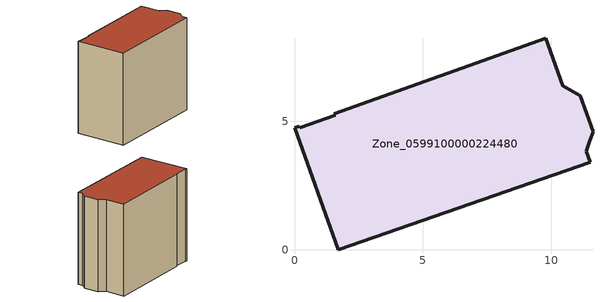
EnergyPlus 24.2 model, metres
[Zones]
Zone_0599100000224480
 floor ground (C_G): 1.7,0 0,4.75 0.19,4.82 0.21,4.75 1.58,5.24 1.55,5.31 9.8,8.24 10.46,6.38 11.13,6 11.63,4.59 11.51,4.25 11.37,3.84 11.53,3.4 z0
 wall outside (C_F): 0,4.75 1.7,0 11.53,3.4 11.37,3.84 11.51,4.25 11.63,4.59 11.13,6 10.46,6.38 9.8,8.24 1.55,5.31 1.58,5.24 0.21,4.75 0.19,4.82 0,4.75 z0:9.25
 roof outside (C_R): 11.37,3.84 11.51,4.25 11.63,4.59 11.13,6 10.46,6.38 9.8,8.24 1.55,5.31 1.58,5.24 0.21,4.75 0.19,4.82 0,4.75 1.7,0 11.53,3.4 z9.25
[BUILDING]
Pand.0599100000224480: North Axis=0; Terrain=City; Loads Convergence Tolerance Value=0.04; Temperature Convergence Tolerance Value=0.4; Solar Distribution=FullExterior; Maximum Number of Warmup Days=25; Minimum Number of Warmup Days=1
[Site:Location]
Rotterdam.The.Hague.AP_ZH_NLD Design_Conditions: Latitude=51.96; Longitude=4.45; Time Zone=1; Elevation=-4.5
[SITE:GROUNDTEMPERATURE:BUILDINGSURFACE]
18, 18, 18, 18, 18, 18, 18, 18, 18, 18, 18, 18
[MATERIAL] Thermal Absorptance=0.9; Solar Absorptance=0.7; Visible Absorptance=0.7
Name | Roughness | Thickness | Conductivity | Density | Specific Heat
G.TC.1946 | MediumSmooth | 0.15 | 1 | 540 | 1210
F.TC.1946 | Rough | 0.3 | 0.857143 | 1920 | 840
R.TC.1946 | MediumRough | 0.2 | 0.909091 | 1500 | 1000
[CONSTRUCTION]
C_G: G.TC.1946
C_F: F.TC.1946
C_R: R.TC.1946
[ZONE]
Zone_0599100000224480: Type=1; Multiplier=1; Ceiling Height=Autocalculate; Volume=Autocalculate; Floor Area=autocalculate; Part of Total Floor Area=Yes
[ZONEINFILTRATION:DESIGNFLOWRATE]
Infil_Zone_0599100000224480: Zone or ZoneList or Space or SpaceList=Zone_0599100000224480; Schedule=AlwaysOn; Design Flow Rate Calculation Method=Flow/Area; Flow Rate per Floor Area=0.003; Constant Term Coefficient=1; Temperature Term Coefficient=0; Velocity Term Coefficient=0; Velocity Squared Term Coefficient=0
[HVACTEMPLATE:ZONE:IDEALLOADSAIRSYSTEM]
Zone_0599100000224480: Maximum Heating Supply Air Temperature=50; Minimum Cooling Supply Air Temperature=13; Maximum Heating Supply Air Humidity Ratio=0.0156; Minimum Cooling Supply Air Humidity Ratio=0.0077; Heating Limit=NoLimit; Cooling Limit=NoLimit; Dehumidification Control Type=ConstantSensibleHeatRatio; Cooling Sensible Heat Ratio=0.7; Dehumidification Setpoint=60; Humidification Control Type=None; Humidification Setpoint=30; Outdoor Air Method=None; Outdoor Air Flow Rate per Person=0.00944; Outdoor Air Flow Rate per Zone Floor Area=0; Outdoor Air Flow Rate per Zone=0; Demand Controlled Ventilation Type=None; Outdoor Air Economizer Type=NoEconomizer; Heat Recovery Type=None; Sensible Heat Recovery Effectiveness=0.7; Latent Heat Recovery Effectiveness=0.65
[ZONECONTROL:THERMOSTAT]
ThermostatControl_Zone_0599100000224480: Zone or ZoneList=Zone_0599100000224480; Control Type Schedule=DualSetpointControlType; Control 1=Thermostat_Zone_0599100000224480; Temperature Difference Between Cutout And Setpoint=0
[THERMOSTATSETPOINT:DUALSETPOINT]
Thermostat_Zone_0599100000224480: Heating Setpoint Temperature Schedule=HeatingSetpoint_Zone_0599100000224480; Cooling Setpoint Temperature Schedule=CoolingSetpoint_Zone_0599100000224480
[SCHEDULE:COMPACT]
HeatingSetpoint_Zone_0599100000224480: Through: 12/31, For: AllDays, Until: 24:00, 21
CoolingSetpoint_Zone_0599100000224480: Through: 12/31, For: AllDays, Until: 24:00, 24
DualSetpointControlType: Through: 12/31, For: AllDays, Until: 24:00, 4
AlwaysOn: Through: 12/31, For: AllDays, Until: 24:00, 1
